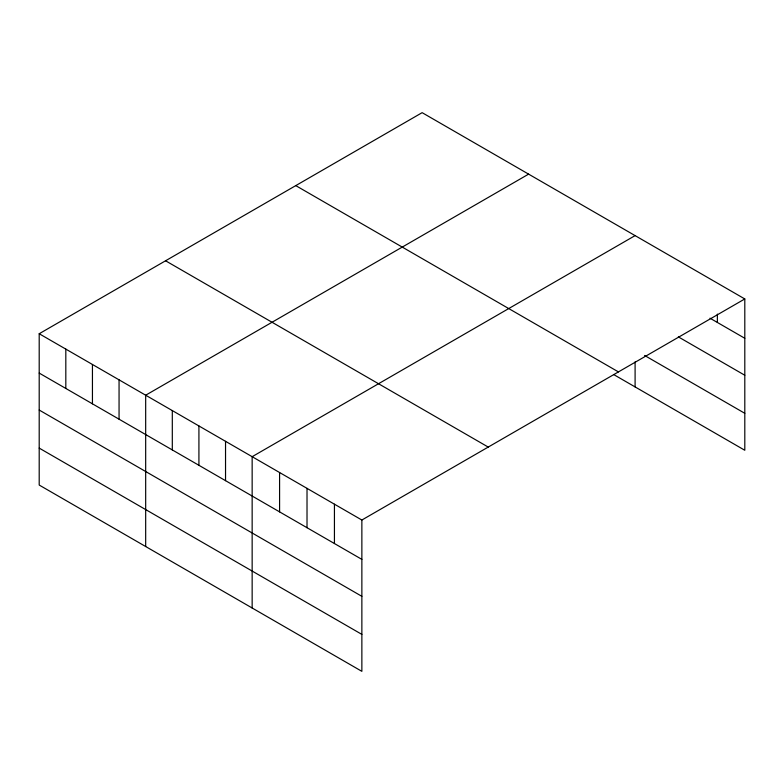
<?xml version="1.0" encoding="UTF-8"?>
<svg xmlns="http://www.w3.org/2000/svg" width="784" height="784" viewBox="0 0 784 784"><rect width="100%" height="100%" fill="white"/><g stroke="black" fill="none" stroke-linecap="round" stroke-linejoin="round"><path stroke-width="1.18" d="M39.2 333.739L361.865 520.027L361.865 671.339L39.2 485.051L39.2 333.739L422.135 112.661L744.8 298.949L744.8 450.261L613.598 374.507M528.612 174.136L145.677 395.214L145.677 546.526M635.099 235.612L252.154 456.69L252.154 608.002M361.865 520.027L744.8 298.949M709.99 318.196L744.8 338.286M678.346 336.875L744.8 375.242M644.585 355.456L744.8 413.305M295.764 185.612L618.429 371.9M165.571 260.788L488.236 447.076M39.2 373.086L361.865 559.374M39.2 410.042L361.865 596.33M39.2 448.105L361.865 634.393M717.37 314.11L717.37 322.459M635.099 361.885L635.099 386.924M334.435 504.2L334.435 543.537M307.014 488.363L307.014 527.71M279.584 472.527L279.584 511.874M225.537 441.323L225.537 480.67M198.92 425.957L198.92 465.304M172.304 410.591L172.304 449.928M119.06 379.848L119.06 419.195M92.443 364.482L92.443 403.829M65.817 349.115L65.817 388.452"/></g></svg>
